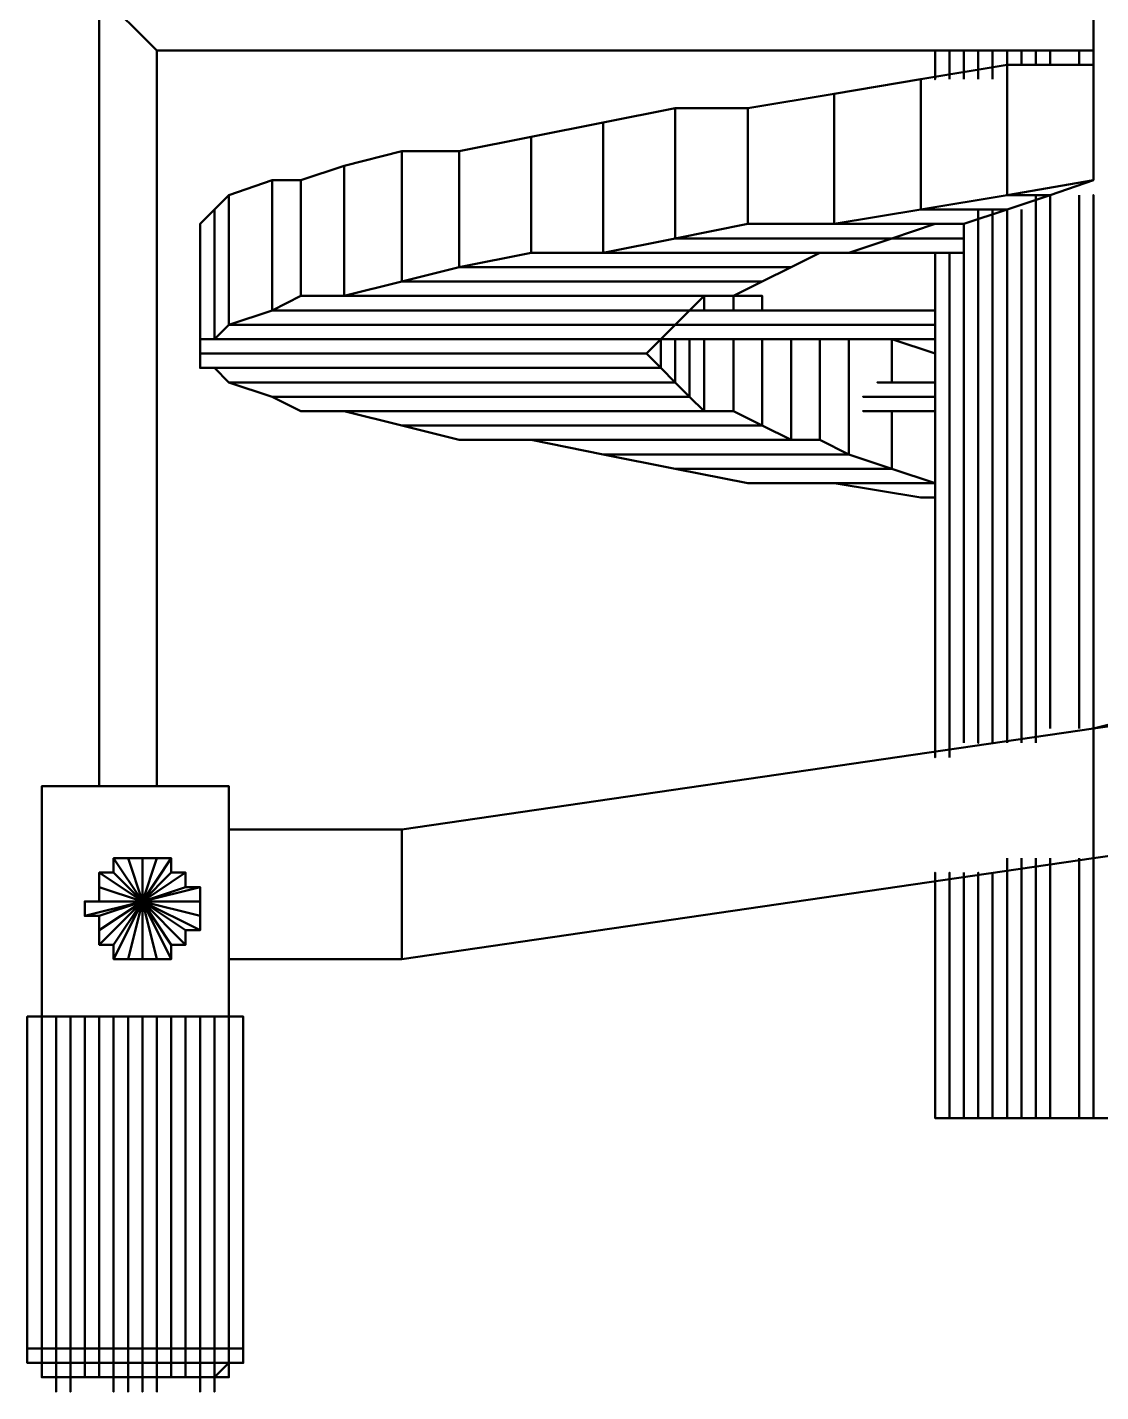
# Model space of a CAD drawing. Header units: millimetres. Extents: x 0 to 461941, y -159644 to 4828.
# Drawn here: x 234525 to 235558, y -150617 to -149305 of the extents above; entities that cross this region are included whole.
import ezdxf

# ---------------------------------------------------------------- set-up
doc = ezdxf.new("R2010")
doc.units = ezdxf.units.MM
doc.layers.add('AM_BOR', color=4, linetype='Continuous')
doc.layers.add('Xref Conv Decant Product Tote$0$Conv- Product decant', color=3, linetype='Continuous', lineweight=50)

# ---------------------------------------------------------------- blocks, each defined once
blk = doc.blocks.new('Xref Conv Decant Product Tote$0$spiralelevationmo')
at = {"flags": 128}
for points in [[(-998, 2205.5), (-998, 2219.4)], [(-984.1, 2205.5), (-984.1, 2219.4)], [(-942.6, 2205.5), (-942.6, 2219.4)], [(-928.7, 2205.5), (-928.7, 2219.4)], [(-914.9, 2205.5), (-914.9, 2219.4)], [(-914.9, 2219.4), (-914.9, 2205.5)], [(-914.9, 2205.5), (-914.9, 2219.4)], [(-914.9, 2205.5), (-914.9, 2219.4)], [(-914.9, 2205.5), (-914.9, 2219.4)], [(-914.9, 2205.5), (-914.9, 2219.4)], [(-914.9, 2205.5), (-914.9, 2219.4)], [(-914.9, 2205.5), (-914.9, 2219.4)], [(-914.9, 2205.5), (-914.9, 2219.4)], [(-914.9, 2205.5), (-914.9, 2219.4)], [(-914.9, 2205.5), (-914.9, 2219.4)], [(-914.9, 2205.5), (-914.9, 2219.4)], [(-914.9, 2205.5), (-914.9, 2219.4)], [(-914.9, 2205.5), (-914.9, 2219.4)], [(-914.9, 2205.5), (-914.9, 2219.4)], [(-914.9, 2205.5), (-914.9, 2219.4)], [(-914.9, 2205.5), (-914.9, 2219.4)], [(-914.9, 2205.5), (-914.9, 2219.4)], [(-914.9, 2205.5), (-914.9, 2219.4)], [(-914.9, 2205.5), (-914.9, 2219.4)], [(-914.9, 2205.5), (-914.9, 2219.4)], [(-914.9, 2205.5), (-914.9, 2219.4)], [(-914.9, 2205.5), (-914.9, 2219.4)], [(-914.9, 2205.5), (-914.9, 2219.4)], [(-914.9, 2205.5), (-914.9, 2219.4)], [(-914.9, 2205.5), (-914.9, 2219.4)], [(-914.9, 2205.5), (-914.9, 2219.4)], [(-914.9, 2205.5), (-914.9, 2219.4)], [(-914.9, 2205.5), (-914.9, 2219.4)], [(-914.9, 2205.5), (-914.9, 2219.4)], [(-914.9, 2205.5), (-914.9, 2219.4)], [(-914.9, 2205.5), (-914.9, 2219.4)], [(-914.9, 2205.5), (-914.9, 2219.4)], [(-901, 2205.5), (-901, 2219.4)], [(-901, 2205.5), (-901, 2219.4)], [(-859.5, 2205.5), (-859.5, 2219.4)], [(-845.6, 2205.5), (-845.6, 2219.4)], [(-1011.8, 2191.7), (-1011.8, 2205.5)], [(-1011.8, 2191.7), (-1011.8, 2205.5)], [(-1011.8, 2205.5), (-998, 2205.5)], [(-998, 2205.5), (-1011.8, 2205.5)], [(-998, 2205.5), (-1011.8, 2205.5)], [(-1011.8, 2205.5), (-998, 2205.5)], [(-1011.8, 2205.5), (-1011.8, 2191.7)], [(-998, 2191.7), (-998, 2205.5)], [(-998, 2205.5), (-984.1, 2205.5)], [(-984.1, 2205.5), (-998, 2205.5)], [(-984.1, 2205.5), (-970.3, 2205.5)], [(-984.1, 2205.5), (-970.3, 2205.5)], [(-970.3, 2205.5), (-984.1, 2205.5)], [(-970.3, 2205.5), (-956.4, 2205.5)], [(-970.3, 2205.5), (-956.4, 2205.5)], [(-956.4, 2205.5), (-942.6, 2205.5)], [(-956.4, 2205.5), (-942.6, 2205.5)], [(-956.4, 2205.5), (-942.6, 2205.5)], [(-956.4, 2205.5), (-942.6, 2205.5)], [(-942.6, 2205.5), (-928.7, 2205.5)], [(-942.6, 2205.5), (-928.7, 2205.5)], [(-942.6, 2205.5), (-928.7, 2205.5)], [(-928.7, 2205.5), (-942.6, 2205.5)], [(-928.7, 2205.5), (-914.9, 2205.5)], [(-928.7, 2205.5), (-914.9, 2205.5)], [(-928.7, 2205.5), (-914.9, 2205.5)], [(-928.7, 2205.5), (-914.9, 2205.5)], [(-914.9, 2205.5), (-901, 2205.5)], [(-914.9, 2205.5), (-901, 2205.5)], [(-887.2, 2205.5), (-901, 2205.5)], [(-901, 2205.5), (-887.2, 2205.5)], [(-901, 2205.5), (-887.2, 2205.5)], [(-901, 2205.5), (-887.2, 2205.5)], [(-873.3, 2205.5), (-887.2, 2205.5)], [(-887.2, 2205.5), (-873.3, 2205.5)], [(-887.2, 2205.5), (-873.3, 2205.5)], [(-845.6, 2205.5), (-859.5, 2205.5), (-873.3, 2205.5), (-859.5, 2205.5)], [(-873.3, 2205.5), (-859.5, 2205.5)], [(-873.3, 2205.5), (-859.5, 2205.5)], [(-873.3, 2205.5), (-859.5, 2205.5)], [(-845.6, 2205.5), (-859.5, 2205.5)], [(-859.5, 2205.5), (-845.6, 2205.5)], [(-859.5, 2205.5), (-845.6, 2205.5)], [(-845.6, 2205.5), (-859.5, 2205.5)], [(-845.6, 2205.5), (-831.7, 2205.5)], [(-831.7, 2205.5), (-845.6, 2205.5)], [(-831.7, 2205.5), (-845.6, 2205.5)], [(-831.7, 2205.5), (-845.6, 2205.5)], [(-845.6, 2205.5), (-831.7, 2205.5)], [(-831.7, 2205.5), (-845.6, 2205.5)], [(-831.7, 2191.7), (-831.7, 2205.5)], [(-831.7, 2191.7), (-831.7, 2205.5)], [(-831.7, 2205.5), (-831.7, 2191.7)], [(-1025.7, 2177.8), (-1025.7, 2191.7), (-1011.8, 2191.7), (-1011.8, 2177.8)], [(-1011.8, 2191.7), (-1025.7, 2191.7)], [(-1025.7, 2191.7), (-1011.8, 2191.7)], [(-1011.8, 2177.8), (-1011.8, 2191.7)], [(-1011.8, 2191.7), (-998, 2191.7)], [(-1011.8, 2191.7), (-998, 2191.7), (-998, 2177.8), (-998, 1858.6), (-998, 2177.8), (-1011.8, 2177.8)], [(-998, 2191.7), (-984.1, 2191.7)], [(-998, 2191.7), (-984.1, 2191.7)], [(-998, 2191.7), (-984.1, 2191.7), (-984.1, 2177.8), (-984.1, 1858.6), (-984.1, 2177.8), (-998, 2177.8)], [(-984.1, 2191.7), (-970.3, 2191.7)], [(-984.1, 2191.7), (-970.3, 2191.7)], [(-984.1, 2191.7), (-970.3, 2191.7), (-970.3, 2177.8), (-970.3, 1858.6), (-970.3, 2177.8), (-984.1, 2177.8)], [(-970.3, 2191.7), (-956.4, 2191.7)], [(-970.3, 2191.7), (-956.4, 2191.7)], [(-970.3, 2191.7), (-956.4, 2191.7), (-956.4, 2177.8), (-956.4, 1858.6), (-956.4, 2177.8), (-970.3, 2177.8)], [(-942.6, 2191.7), (-956.4, 2191.7), (-942.6, 2191.7), (-942.6, 2177.8), (-928.7, 2177.8), (-928.7, 1858.6), (-914.9, 1858.6), (-914.9, 2177.8), (-928.7, 2177.8), (-928.7, 2191.7)], [(-942.6, 2191.7), (-956.4, 2191.7)], [(-942.6, 2191.7), (-928.7, 2191.7)], [(-942.6, 2191.7), (-928.7, 2191.7)], [(-928.7, 2191.7), (-914.9, 2191.7)], [(-928.7, 2191.7), (-914.9, 2191.7)], [(-901, 2177.8), (-901, 1858.6), (-887.2, 1858.6), (-887.2, 2177.8), (-901, 2177.8), (-901, 2191.7), (-914.9, 2191.7), (-914.9, 2177.8)], [(-914.9, 2191.7), (-901, 2191.7)], [(-901, 2191.7), (-887.2, 2191.7)], [(-901, 2191.7), (-887.2, 2191.7)], [(-873.3, 2191.7), (-873.3, 2177.8), (-859.5, 2177.8), (-859.5, 1858.6), (-845.6, 1858.6), (-845.6, 2177.8), (-859.5, 2177.8), (-859.5, 2191.7), (-873.3, 2191.7), (-859.5, 2191.7)], [(-845.6, 2191.7), (-859.5, 2191.7)], [(-859.5, 2191.7), (-845.6, 2191.7)], [(-845.6, 2191.7), (-859.5, 2191.7)], [(-845.6, 2177.8), (-845.6, 2191.7)], [(-845.6, 2177.8), (-845.6, 1858.6), (-831.7, 1858.6), (-831.7, 2177.8), (-845.6, 2177.8), (-845.6, 2191.7)], [(-845.6, 2191.7), (-831.7, 2191.7)], [(-831.7, 2177.8), (-831.7, 2191.7)], [(-817.9, 2191.7), (-831.7, 2191.7)], [(-831.7, 2191.7), (-817.9, 2191.7)], [(-831.7, 2191.7), (-817.9, 2191.7)], [(-817.9, 1858.6), (-817.9, 2177.8), (-817.9, 2191.7), (-817.9, 2177.8)], [(-1011.8, 1858.6), (-1025.7, 1858.6), (-1025.7, 2177.8), (-1011.8, 2177.8)], [(-1011.8, 1858.6), (-1011.8, 2177.8)], [(-1011.8, 2177.8), (-1011.8, 1858.6)], [(-873.3, 2177.8), (-859.5, 2177.8), (-859.5, 1858.6), (-873.3, 1858.6)], [(-845.6, 1858.6), (-845.6, 2177.8)], [(-831.7, 1858.6), (-831.7, 2177.8)], [(-152.4, 1956.2), (-152.4, 1720.1)], [(-152.4, 1956.2), (-152.4, 1720.1)], [(-152.4, 1956.2), (-138.5, 1956.2)], [(-152.4, 1720.1), (-152.4, 1956.2)], [(-152.4, 1720.1), (-152.4, 1956.2)], [(-138.5, 1956.2), (-138.5, 1720.1)], [(-138.5, 1720.1), (-138.5, 1956.2)], [(-110.8, 1956.2), (-110.8, 1720.1)], [(-110.8, 1720.1), (-110.8, 1956.2)], [(0, 1956.2), (13.9, 1956.2)], [(-1011.8, 1637), (-831.7, 1637), (-831.7, 1858.6), (-831.7, 1637), (-1011.8, 1637), (-1011.8, 1858.6)], [(-998, 1858.6), (-1011.8, 1858.6)], [(-984.1, 1858.6), (-998, 1858.6)], [(-970.3, 1858.6), (-984.1, 1858.6)], [(-956.4, 1858.6), (-970.3, 1858.6)], [(-942.6, 1858.6), (-956.4, 1858.6)], [(-928.7, 1858.6), (-942.6, 1858.6)], [(-942.6, 1803.2), (-914.9, 1747.8), (-914.9, 1761.7), (-914.9, 1747.8), (-942.6, 1789.4)], [(-942.6, 1803.2), (-928.7, 1803.2), (-914.9, 1747.8), (-928.7, 1803.2)], [(-942.6, 1789.4), (-942.6, 1803.2), (-914.9, 1747.8), (-942.6, 1803.2)], [(-928.7, 1803.2), (-914.9, 1747.8), (-914.9, 1761.7), (-914.9, 1747.8)], [(-928.7, 1803.2), (-914.9, 1747.8), (-914.9, 1803.2)], [(-914.9, 1761.7), (-914.9, 1747.8), (-887.2, 1803.2), (-914.9, 1747.8)], [(-914.9, 1761.7), (-914.9, 1747.8), (-901, 1803.2), (-914.9, 1803.2), (-914.9, 1747.8)], [(-914.9, 1761.7), (-914.9, 1747.8), (-914.9, 1803.2), (-914.9, 1747.8)], [(-914.9, 1747.8), (-887.2, 1803.2)], [(-831.7, 1803.2), (-665.5, 1803.2)], [(-831.7, 1803.2), (-665.5, 1803.2)], [(0, 1706.3), (0, 1581.6), (-665.5, 1678.6), (-665.5, 1803.2)], [(-665.5, 1803.2), (0, 1706.3)], [(-942.6, 1789.4), (-914.9, 1747.8), (-914.9, 1761.7), (-914.9, 1747.8), (-956.4, 1789.4)], [(-956.4, 1775.5), (-956.4, 1789.4)], [(-956.4, 1789.4), (-942.6, 1789.4), (-914.9, 1747.8), (-942.6, 1789.4)], [(-956.4, 1775.5), (-914.9, 1747.8), (-956.4, 1789.4)], [(-914.9, 1761.7), (-914.9, 1747.8), (-873.3, 1789.4), (-914.9, 1747.8)], [(-914.9, 1747.8), (-873.3, 1789.4)], [(-956.4, 1775.5), (-914.9, 1747.8), (-914.9, 1761.7), (-914.9, 1747.8)], [(-956.4, 1775.5), (-914.9, 1747.8), (-914.9, 1761.7), (-914.9, 1747.8), (-956.4, 1761.7)], [(-914.9, 1761.7), (-914.9, 1747.8), (-859.5, 1775.5), (-873.3, 1775.5), (-914.9, 1747.8)], [(-914.9, 1747.8), (-859.5, 1775.5), (-873.3, 1775.5)], [(-914.9, 1747.8), (-859.5, 1761.7), (-859.5, 1775.5)], [(-970.3, 1747.8), (-914.9, 1747.8), (-914.9, 1761.7), (-914.9, 1747.8), (-956.4, 1747.8)], [(-970.3, 1761.7), (-914.9, 1747.8), (-956.4, 1761.7)], [(-956.4, 1734), (-914.9, 1747.8), (-914.9, 1761.7), (-914.9, 1747.8)], [(-956.4, 1720.1), (-914.9, 1747.8), (-914.9, 1761.7), (-914.9, 1747.8), (-942.6, 1720.1)], [(-942.6, 1720.1), (-914.9, 1747.8), (-914.9, 1761.7), (-914.9, 1747.8), (-942.6, 1706.3)], [(-942.6, 1706.3), (-914.9, 1747.8), (-914.9, 1761.7), (-914.9, 1747.8), (-928.7, 1706.3)], [(-928.7, 1706.3), (-914.9, 1747.8), (-914.9, 1761.7), (-914.9, 1747.8)], [(-914.9, 1706.3), (-901, 1706.3), (-914.9, 1747.8), (-914.9, 1761.7), (-914.9, 1747.8)], [(-914.9, 1761.7), (-914.9, 1747.8), (-901, 1706.3), (-887.2, 1706.3), (-914.9, 1747.8)], [(-914.9, 1761.7), (-914.9, 1747.8), (-887.2, 1706.3), (-914.9, 1747.8)], [(-914.9, 1761.7), (-914.9, 1747.8), (-873.3, 1720.1), (-914.9, 1747.8)], [(-914.9, 1761.7), (-914.9, 1747.8), (-859.5, 1734), (-859.5, 1747.8), (-914.9, 1747.8)], [(-914.9, 1761.7), (-914.9, 1747.8), (-859.5, 1761.7), (-914.9, 1747.8)], [(-914.9, 1761.7), (-914.9, 1747.8), (-914.9, 1706.3), (-914.9, 1747.8)], [(-859.5, 1747.8), (-859.5, 1761.7)], [(-914.9, 1747.8), (-956.4, 1720.1)], [(-914.9, 1747.8), (-956.4, 1734)], [(-956.4, 1747.8), (-956.4, 1734)], [(-914.9, 1747.8), (-942.6, 1706.3)], [(-914.9, 1747.8), (-942.6, 1720.1)], [(-914.9, 1747.8), (-928.7, 1706.3)], [(-914.9, 1747.8), (-859.5, 1747.8)], [(-914.9, 1747.8), (-859.5, 1734), (-859.5, 1747.8)], [(-914.9, 1747.8), (-873.3, 1720.1)], [(-914.9, 1747.8), (-887.2, 1706.3)], [(-914.9, 1747.8), (-901, 1706.3), (-887.2, 1706.3)], [(-914.9, 1747.8), (-914.9, 1706.3), (-901, 1706.3)], [(-914.9, 1747.8), (-914.9, 1706.3)], [(-956.4, 1734), (-956.4, 1720.1)], [(-956.4, 1720.1), (-942.6, 1720.1)], [(-942.6, 1720.1), (-942.6, 1706.3)], [(-942.6, 1706.3), (-928.7, 1706.3)], [(-928.7, 1706.3), (-914.9, 1706.3)], [(-831.7, 1678.6), (-665.5, 1678.6)], [(-956.4, 873.9), (-956.4, 1637)], [(-152.4, 1609.3), (-152.4, 1123.9)], [(-152.4, 1609.3), (-152.4, 1123.9)], [(-152.4, 1609.3), (-152.4, 1123.9)], [(-152.4, 1123.9), (-152.4, 1609.3)], [(0, 1581.6), (97, 1567.7), (55.4, 1567.7), (0, 1581.6)], [(0, 1581.6), (0, 1068.4)], [(-249.3, 1345.5), (-166.2, 1359.3)], [(-152.4, 1359.3), (-166.2, 1359.3)], [(-221.6, 1276.2), (-152.4, 1276.2)], [(-221.6, 1276.2), (-152.4, 1276.2)], [(-221.6, 1276.2), (-152.4, 1276.2)], [(-221.6, 1276.2), (-152.4, 1276.2)], [(-152.4, 1276.2), (-221.6, 1276.2)], [(-221.6, 1276.2), (-152.4, 1276.2)], [(-221.6, 1276.2), (-152.4, 1276.2)], [(-207.8, 1276.2), (-152.4, 1276.2)], [(-207.8, 1276.2), (-152.4, 1276.2)], [(-207.8, 1276.2), (-152.4, 1276.2)], [(-221.6, 1262.4), (-152.4, 1262.4)], [(-221.6, 1262.4), (-152.4, 1262.4)], [(-221.6, 1262.4), (-152.4, 1262.4)], [(-221.6, 1262.4), (-152.4, 1262.4)], [(-221.6, 1262.4), (-152.4, 1262.4)], [(-152.4, 1262.4), (-221.6, 1262.4)], [(-152.4, 1262.4), (-221.6, 1262.4)], [(-152.4, 1262.4), (-221.6, 1262.4)], [(-416.2, 1234.7), (-845.6, 1234.7), (-859.5, 1234.7), (-845.6, 1234.7), (-831.7, 1248.5), (-402.3, 1248.5)], [(-207.8, 1248.5), (-152.4, 1248.5)], [(-207.8, 1248.5), (-152.4, 1248.5)], [(-152.4, 1248.5), (-207.8, 1248.5)], [(-859.5, 1096.1), (-859.5, 1220.8), (-859.5, 1207), (-859.5, 1220.8), (-430, 1220.8), (-416.2, 1207), (-430, 1220.8), (-416.2, 1234.7), (-859.5, 1234.7), (-859.5, 1220.8)], [(-859.5, 1234.7), (-859.5, 1220.8)], [(-416.2, 1207), (-152.4, 1207)], [(-402.3, 1207), (-152.4, 1207)], [(-416.2, 1193.1), (-152.4, 1193.1)], [(-416.2, 1193.1), (-152.4, 1193.1)], [(-416.2, 1193.1), (-152.4, 1193.1)], [(-152.4, 1193.1), (-416.2, 1193.1)], [(-152.4, 1193.1), (-402.3, 1193.1), (-152.4, 1193.1), (-416.2, 1193.1)], [(-402.3, 1193.1), (-152.4, 1193.1)], [(-402.3, 1193.1), (-152.4, 1193.1)], [(-402.3, 1193.1), (-152.4, 1193.1)], [(-402.3, 1179.3), (-152.4, 1179.3)], [(-152.4, 1179.3), (-402.3, 1179.3)], [(-388.5, 1179.3), (-152.4, 1179.3)], [(-388.5, 1179.3), (-152.4, 1179.3)], [(-388.5, 1179.3), (-152.4, 1179.3)], [(-388.5, 1179.3), (-152.4, 1179.3)], [(-152.4, 1179.3), (-388.5, 1179.3)], [(-374.6, 1179.3), (-152.4, 1179.3)], [(-374.6, 1179.3), (-152.4, 1179.3)], [(-374.6, 1179.3), (-152.4, 1179.3)], [(-318.6, 1165.4), (-318.6, 1179.3)], [(-318.6, 1179.3), (-318.6, 1165.4)], [(-318.6, 1165.4), (-346.3, 1165.4)], [(-193.9, 1110), (-402.3, 1110), (-332.5, 1096.1), (-332.5, 984.7), (-402.3, 984.7), (-471.6, 998.6), (-471.6, 1123.9), (-402.3, 1110), (-471.6, 1123.9), (-235.5, 1123.9)], [(-235.5, 1123.9), (-138.5, 1123.9)], [(-138.5, 1123.9), (-235.5, 1123.9)], [(-221.6, 1123.9), (-124.7, 1123.9)], [(-221.6, 1123.9), (-124.7, 1123.9)], [(-124.7, 1123.9), (-221.6, 1123.9)], [(-152.4, 1096.1), (-332.5, 1096.1), (-249.3, 1096.1), (-249.3, 970.9), (-332.5, 984.7), (-402.3, 984.7), (-402.3, 1110), (-332.5, 1096.1), (-402.3, 1110), (-193.9, 1110)], [(-124.7, 1110), (-221.6, 1110), (-124.7, 1110), (-207.8, 1110)], [(-207.8, 1110), (-124.7, 1110)], [(-207.8, 1110), (-124.7, 1110)], [(-193.9, 1110), (-124.7, 1110)], [(-124.7, 1110), (-193.9, 1110)], [(-180.1, 1110), (-124.7, 1110)], [(-180.1, 1110), (-124.7, 1110), (-166.2, 1110), (-124.7, 1110)], [(-124.7, 1096.1), (-249.3, 1096.1), (-166.2, 1082.3), (-166.2, 957), (-249.3, 970.9), (-332.5, 984.7), (-332.5, 1096.1), (-249.3, 1096.1), (-332.5, 1096.1), (-152.4, 1096.1)], [(-152.4, 1096.1), (-124.7, 1096.1)], [(-124.7, 1096.1), (-138.5, 1096.1), (-124.7, 1096.1), (-152.4, 1096.1)], [(-138.5, 1096.1), (-124.7, 1096.1)], [(-138.5, 1096.1), (-124.7, 1096.1)], [(-138.5, 1096.1), (-124.7, 1096.1)], [(-41.6, 1068.4), (-83.1, 1068.4), (0, 1054)], [(0, 1054), (0, 943.2), (-83.1, 943.2), (-83.1, 1068.4)], [(-41.6, 1068.4), (0, 1054), (-83.1, 1068.4)], [(-152.4, 957), (-152.4, 929.3)], [(-152.4, 957), (-152.4, 929.3)], [(-152.4, 957), (-152.4, 929.3)], [(-152.4, 929.3), (-152.4, 957)], [(-138.5, 957), (-138.5, 929.3)], [(-138.5, 957), (-138.5, 929.3)], [(-110.8, 957), (-110.8, 929.3)], [(-110.8, 957), (-110.8, 929.3)], [(0, 943.2), (0, 929.3)], [(-956.4, 873.9), (0, 873.9), (0, 929.3), (-901, 929.3), (0, 929.3), (0, 873.9)]]:
    blk.add_lwpolyline(points, close=True, dxfattribs=at)
for points in [[(-984.1, 2205.5), (-984.1, 2219.4)], [(-914.9, 2219.4), (-914.9, 2205.5)], [(-859.5, 2219.4), (-859.5, 2205.5), (-845.6, 2205.5)], [(-998, 2205.5), (-1011.8, 2205.5)], [(-998, 2191.7), (-998, 2205.5), (-1011.8, 2205.5), (-998, 2205.5), (-984.1, 2205.5), (-984.1, 2191.7), (-984.1, 2205.5), (-970.3, 2205.5), (-970.3, 2191.7), (-970.3, 2205.5), (-956.4, 2205.5), (-956.4, 2191.7), (-942.6, 2191.7), (-942.6, 2205.5), (-956.4, 2205.5)], [(-1011.8, 2205.5), (-998, 2205.5), (-998, 2191.7), (-1011.8, 2191.7)], [(-1011.8, 2205.5), (-1011.8, 2191.7)], [(-998, 2205.5), (-984.1, 2205.5), (-970.3, 2205.5), (-956.4, 2205.5), (-942.6, 2205.5), (-928.7, 2205.5), (-914.9, 2205.5), (-901, 2205.5), (-887.2, 2205.5), (-887.2, 2191.7), (-887.2, 2205.5), (-873.3, 2205.5), (-873.3, 2191.7), (-873.3, 2205.5), (-859.5, 2205.5), (-859.5, 2191.7), (-859.5, 2205.5), (-845.6, 2205.5), (-845.6, 2191.7)], [(-914.9, 1858.6), (-901, 1858.6), (-887.2, 1858.6), (-873.3, 1858.6), (-859.5, 1858.6), (-845.6, 1858.6), (-831.7, 1858.6), (-817.9, 1858.6), (-817.9, 2177.8), (-831.7, 2177.8), (-831.7, 2191.7), (-845.6, 2191.7), (-859.5, 2191.7), (-873.3, 2191.7), (-887.2, 2191.7), (-901, 2191.7), (-914.9, 2191.7), (-928.7, 2191.7), (-942.6, 2191.7), (-942.6, 2205.5), (-956.4, 2205.5), (-970.3, 2205.5), (-984.1, 2205.5), (-998, 2205.5)], [(-845.6, 2191.7), (-859.5, 2191.7), (-873.3, 2191.7), (-887.2, 2191.7), (-901, 2191.7), (-901, 2205.5), (-914.9, 2205.5), (-914.9, 2191.7), (-914.9, 2205.5), (-928.7, 2205.5), (-942.6, 2205.5), (-956.4, 2205.5), (-970.3, 2205.5), (-984.1, 2205.5), (-998, 2205.5)], [(-887.2, 2205.5), (-901, 2205.5), (-914.9, 2205.5), (-928.7, 2205.5), (-942.6, 2205.5), (-956.4, 2205.5), (-970.3, 2205.5), (-984.1, 2205.5), (-998, 2205.5)], [(-887.2, 2205.5), (-901, 2205.5), (-914.9, 2205.5), (-928.7, 2205.5), (-942.6, 2205.5), (-956.4, 2205.5), (-970.3, 2205.5), (-984.1, 2205.5), (-998, 2205.5)], [(-887.2, 2205.5), (-901, 2205.5), (-914.9, 2205.5), (-928.7, 2205.5), (-942.6, 2205.5), (-956.4, 2205.5), (-970.3, 2205.5), (-984.1, 2205.5), (-998, 2205.5)], [(-887.2, 2205.5), (-901, 2205.5), (-914.9, 2205.5), (-928.7, 2205.5), (-942.6, 2205.5), (-956.4, 2205.5), (-970.3, 2205.5), (-984.1, 2205.5), (-998, 2205.5)], [(-887.2, 2205.5), (-901, 2205.5), (-914.9, 2205.5), (-928.7, 2205.5), (-942.6, 2205.5), (-956.4, 2205.5), (-970.3, 2205.5), (-984.1, 2205.5), (-998, 2205.5)], [(-887.2, 2205.5), (-901, 2205.5), (-914.9, 2205.5), (-928.7, 2205.5), (-942.6, 2205.5), (-956.4, 2205.5), (-970.3, 2205.5), (-984.1, 2205.5), (-998, 2205.5)], [(-984.1, 2205.5), (-998, 2205.5)], [(-984.1, 2191.7), (-984.1, 2205.5), (-998, 2205.5)], [(-998, 2205.5), (-998, 2191.7)], [(-998, 2205.5), (-998, 2191.7)], [(-970.3, 2191.7), (-970.3, 2205.5), (-956.4, 2205.5), (-970.3, 2205.5), (-984.1, 2205.5)], [(-970.3, 2191.7), (-970.3, 2205.5), (-984.1, 2205.5)], [(-984.1, 2205.5), (-984.1, 2191.7)], [(-956.4, 2191.7), (-956.4, 2205.5), (-970.3, 2205.5), (-956.4, 2205.5)], [(-887.2, 2205.5), (-901, 2205.5), (-914.9, 2205.5), (-928.7, 2205.5), (-942.6, 2205.5), (-956.4, 2205.5)], [(-942.6, 2191.7), (-942.6, 2205.5), (-928.7, 2205.5), (-928.7, 2191.7), (-914.9, 2191.7), (-901, 2191.7), (-887.2, 2191.7), (-873.3, 2191.7), (-859.5, 2191.7), (-845.6, 2191.7), (-831.7, 2191.7), (-817.9, 2191.7), (-817.9, 2177.8), (-817.9, 1858.6)], [(-928.7, 2191.7), (-928.7, 2205.5), (-942.6, 2205.5)], [(-942.6, 2205.5), (-942.6, 2191.7)], [(-887.2, 2205.5), (-901, 2205.5), (-914.9, 2205.5), (-928.7, 2205.5), (-914.9, 2205.5), (-901, 2205.5), (-914.9, 2205.5), (-914.9, 2191.7)], [(-914.9, 2191.7), (-914.9, 2205.5), (-928.7, 2205.5)], [(-887.2, 2191.7), (-887.2, 2205.5), (-901, 2205.5), (-914.9, 2205.5)], [(-914.9, 2191.7), (-901, 2191.7), (-901, 2205.5), (-914.9, 2205.5)], [(-901, 2205.5), (-887.2, 2205.5)], [(-887.2, 2205.5), (-873.3, 2205.5), (-887.2, 2205.5), (-901, 2205.5)], [(-887.2, 2205.5), (-887.2, 2191.7), (-887.2, 2177.8), (-873.3, 2177.8), (-873.3, 1858.6), (-887.2, 1858.6), (-887.2, 2177.8), (-887.2, 2191.7), (-901, 2191.7)], [(-831.7, 2191.7), (-831.7, 2205.5), (-845.6, 2205.5), (-859.5, 2205.5), (-873.3, 2205.5), (-887.2, 2205.5)], [(-845.6, 2205.5), (-859.5, 2205.5), (-873.3, 2205.5), (-887.2, 2205.5)], [(-887.2, 2205.5), (-873.3, 2205.5), (-859.5, 2205.5), (-845.6, 2205.5)], [(-845.6, 2205.5), (-859.5, 2205.5), (-873.3, 2205.5), (-887.2, 2205.5)], [(-887.2, 2205.5), (-873.3, 2205.5), (-859.5, 2205.5), (-845.6, 2205.5)], [(-887.2, 2205.5), (-873.3, 2205.5), (-859.5, 2205.5), (-845.6, 2205.5)], [(-887.2, 2205.5), (-873.3, 2205.5), (-859.5, 2205.5), (-845.6, 2205.5)], [(-887.2, 2205.5), (-873.3, 2205.5), (-859.5, 2205.5), (-845.6, 2205.5)], [(-845.6, 2205.5), (-859.5, 2205.5), (-873.3, 2205.5), (-887.2, 2205.5)], [(-873.3, 2177.8), (-873.3, 2191.7), (-887.2, 2191.7), (-873.3, 2191.7), (-887.2, 2191.7), (-873.3, 2191.7), (-873.3, 2205.5), (-887.2, 2205.5)], [(-873.3, 2191.7), (-859.5, 2191.7), (-859.5, 2205.5)], [(-873.3, 2205.5), (-873.3, 2191.7)], [(-845.6, 2191.7), (-845.6, 2205.5), (-859.5, 2205.5)], [(-859.5, 2205.5), (-859.5, 2191.7)], [(-845.6, 2191.7), (-845.6, 2205.5), (-831.7, 2191.7)], [(-831.7, 2191.7), (-831.7, 2205.5), (-845.6, 2205.5)], [(-845.6, 2205.5), (-831.7, 2205.5)], [(-845.6, 2191.7), (-831.7, 2191.7), (-845.6, 2205.5)], [(-845.6, 2205.5), (-845.6, 2191.7)], [(-831.7, 1858.6), (-831.7, 2177.8), (-831.7, 2191.7), (-831.7, 2205.5)], [(-1025.7, 2191.7), (-1011.8, 2191.7), (-1011.8, 2177.8)], [(-1011.8, 2191.7), (-1025.7, 2191.7), (-1025.7, 2177.8), (-1025.7, 1858.6), (-1011.8, 1858.6), (-1011.8, 2177.8)], [(-1011.8, 2177.8), (-1011.8, 2191.7), (-998, 2191.7), (-998, 2177.8), (-998, 2191.7), (-984.1, 2191.7), (-984.1, 2177.8), (-984.1, 2191.7), (-970.3, 2191.7), (-970.3, 2177.8), (-970.3, 2191.7), (-956.4, 2191.7), (-956.4, 2177.8), (-956.4, 2191.7), (-942.6, 2191.7), (-942.6, 2177.8), (-928.7, 2177.8), (-928.7, 1858.6)], [(-914.9, 1858.6), (-914.9, 2177.8), (-928.7, 2177.8), (-928.7, 2191.7), (-942.6, 2191.7), (-956.4, 2191.7), (-970.3, 2191.7), (-984.1, 2191.7), (-998, 2191.7), (-1011.8, 2191.7)], [(-873.3, 2177.8), (-873.3, 1858.6), (-873.3, 2177.8), (-887.2, 2177.8), (-887.2, 1858.6), (-887.2, 2177.8), (-901, 2177.8), (-901, 2191.7), (-914.9, 2191.7), (-914.9, 2177.8), (-914.9, 2191.7), (-928.7, 2191.7), (-942.6, 2191.7), (-956.4, 2191.7), (-970.3, 2191.7), (-984.1, 2191.7), (-998, 2191.7), (-1011.8, 2191.7)], [(-873.3, 2177.8), (-873.3, 2191.7), (-887.2, 2191.7), (-887.2, 2177.8), (-887.2, 2191.7), (-901, 2191.7), (-914.9, 2191.7), (-928.7, 2191.7), (-942.6, 2191.7), (-956.4, 2191.7), (-970.3, 2191.7), (-984.1, 2191.7), (-998, 2191.7), (-1011.8, 2191.7)], [(-831.7, 1858.6), (-831.7, 2177.8), (-845.6, 2177.8), (-845.6, 2191.7), (-859.5, 2191.7), (-873.3, 2191.7), (-887.2, 2191.7), (-901, 2191.7), (-914.9, 2191.7), (-928.7, 2191.7), (-942.6, 2191.7), (-956.4, 2191.7), (-970.3, 2191.7), (-984.1, 2191.7), (-998, 2191.7), (-1011.8, 2191.7)], [(-1011.8, 2177.8), (-1011.8, 1858.6), (-1011.8, 2177.8), (-998, 2177.8), (-998, 1858.6), (-998, 2177.8), (-984.1, 2177.8), (-984.1, 1858.6), (-984.1, 2177.8), (-970.3, 2177.8), (-970.3, 1858.6), (-970.3, 2177.8), (-956.4, 2177.8), (-956.4, 1858.6), (-956.4, 2177.8), (-942.6, 2177.8), (-942.6, 1858.6), (-942.6, 2177.8), (-956.4, 2177.8), (-956.4, 2191.7)], [(-998, 2191.7), (-1011.8, 2191.7)], [(-1011.8, 2191.7), (-1011.8, 2177.8)], [(-1011.8, 2191.7), (-1011.8, 2177.8)], [(-901, 1858.6), (-914.9, 1858.6), (-914.9, 2177.8), (-914.9, 2191.7), (-928.7, 2191.7)], [(-873.3, 2177.8), (-873.3, 2191.7), (-859.5, 2191.7), (-859.5, 2177.8), (-845.6, 2177.8), (-845.6, 1858.6)], [(-831.7, 2191.7), (-845.6, 2191.7)], [(-831.7, 2191.7), (-845.6, 2191.7)], [(-831.7, 2191.7), (-845.6, 2191.7)], [(-831.7, 2191.7), (-845.6, 2191.7)], [(-845.6, 1858.6), (-845.6, 2177.8), (-845.6, 2191.7)], [(-817.9, 2177.8), (-817.9, 2191.7), (-817.9, 2177.8), (-831.7, 2177.8), (-831.7, 2191.7)], [(-831.7, 2191.7), (-831.7, 2177.8), (-831.7, 1858.6), (-817.9, 1858.6), (-817.9, 2177.8), (-817.9, 2191.7)], [(-1011.8, 1858.6), (-998, 1858.6), (-984.1, 1858.6), (-970.3, 1858.6), (-956.4, 1858.6), (-942.6, 1858.6), (-928.7, 1858.6), (-914.9, 1858.6), (-914.9, 2177.8), (-901, 2177.8), (-901, 1858.6)], [(-124.7, 1720.1), (-124.7, 1956.2), (-138.5, 1956.2)], [(-110.8, 1956.2), (-124.7, 1956.2), (-138.5, 1956.2)], [(-110.8, 1956.2), (-124.7, 1956.2), (-124.7, 1720.1)], [(-97, 1720.1), (-97, 1956.2), (-110.8, 1956.2)], [(-13.9, 1706.3), (-13.9, 1956.2), (-41.6, 1956.2), (-55.4, 1956.2), (-69.3, 1956.2), (-83.1, 1956.2), (-97, 1956.2), (-110.8, 1956.2)], [(-83.1, 1706.3), (-83.1, 1956.2), (-97, 1956.2), (-97, 1720.1)], [(-69.3, 1706.3), (-69.3, 1956.2), (-83.1, 1956.2), (-83.1, 1706.3)], [(-55.4, 1706.3), (-55.4, 1956.2), (-69.3, 1956.2), (-69.3, 1706.3)], [(-41.6, 1706.3), (-41.6, 1956.2), (-55.4, 1956.2), (-55.4, 1706.3)], [(-13.9, 1706.3), (-13.9, 1956.2), (-41.6, 1956.2), (-41.6, 1706.3)], [(97, 1692.4), (0, 1706.3), (0, 1956.2), (-13.9, 1956.2), (0, 1956.2), (0, 1706.3), (0, 1692.4)], [(-1025.7, 1858.6), (-1011.8, 1858.6)], [(-1011.8, 1637), (-831.7, 1637), (-1011.8, 1637), (-1011.8, 1858.6)], [(-914.9, 1747.8), (-914.9, 1803.2), (-928.7, 1803.2), (-942.6, 1803.2), (-914.9, 1747.8), (-914.9, 1761.7)], [(-914.9, 1761.7), (-914.9, 1747.8), (-928.7, 1803.2), (-914.9, 1803.2), (-901, 1803.2), (-887.2, 1803.2), (-901, 1803.2), (-914.9, 1747.8), (-901, 1803.2), (-914.9, 1803.2), (-914.9, 1747.8), (-914.9, 1706.3)], [(-914.9, 1761.7), (-914.9, 1747.8), (-887.2, 1803.2), (-887.2, 1789.4), (-873.3, 1789.4), (-887.2, 1789.4), (-914.9, 1747.8)], [(-914.9, 1761.7), (-914.9, 1747.8), (-901, 1803.2), (-887.2, 1803.2), (-887.2, 1789.4), (-887.2, 1803.2), (-914.9, 1747.8)], [(-665.5, 1678.6), (0, 1581.6), (0, 1706.3), (-665.5, 1803.2)], [(-665.5, 1803.2), (-665.5, 1678.6)], [(-665.5, 1678.6), (-665.5, 1803.2)], [(-914.9, 1761.7), (-914.9, 1747.8), (-956.4, 1789.4)], [(-914.9, 1747.8), (-956.4, 1789.4), (-956.4, 1775.5)], [(-914.9, 1761.7), (-914.9, 1747.8), (-873.3, 1789.4), (-873.3, 1775.5), (-859.5, 1775.5), (-859.5, 1761.7)], [(-914.9, 1761.7), (-914.9, 1747.8), (-887.2, 1789.4), (-873.3, 1789.4), (-873.3, 1775.5), (-873.3, 1789.4), (-914.9, 1747.8)], [(-956.4, 1747.8), (-914.9, 1747.8), (-956.4, 1775.5), (-956.4, 1761.7), (-970.3, 1761.7), (-914.9, 1747.8), (-914.9, 1761.7)], [(-914.9, 1747.8), (-956.4, 1775.5), (-956.4, 1761.7)], [(-914.9, 1761.7), (-914.9, 1747.8), (-859.5, 1775.5), (-859.5, 1761.7), (-859.5, 1747.8)], [(-914.9, 1761.7), (-914.9, 1747.8), (-970.3, 1747.8), (-970.3, 1761.7), (-970.3, 1747.8), (-914.9, 1747.8), (-970.3, 1747.8), (-956.4, 1747.8), (-970.3, 1747.8), (-970.3, 1761.7), (-956.4, 1761.7)], [(-914.9, 1761.7), (-914.9, 1747.8), (-956.4, 1734), (-956.4, 1747.8)], [(-914.9, 1761.7), (-914.9, 1747.8), (-956.4, 1720.1), (-956.4, 1734)], [(-859.5, 1747.8), (-914.9, 1747.8), (-914.9, 1761.7)], [(-859.5, 1747.8), (-914.9, 1747.8), (-914.9, 1761.7)], [(-914.9, 1747.8), (-859.5, 1761.7), (-859.5, 1747.8), (-859.5, 1734), (-873.3, 1734), (-859.5, 1734), (-914.9, 1747.8), (-914.9, 1761.7)], [(-914.9, 1747.8), (-859.5, 1734), (-873.3, 1734), (-873.3, 1720.1), (-873.3, 1734), (-914.9, 1747.8), (-914.9, 1761.7)], [(-914.9, 1747.8), (-873.3, 1734), (-873.3, 1720.1), (-887.2, 1720.1), (-873.3, 1720.1), (-914.9, 1747.8), (-914.9, 1761.7)], [(-914.9, 1747.8), (-873.3, 1720.1), (-887.2, 1720.1), (-887.2, 1706.3), (-887.2, 1720.1), (-914.9, 1747.8), (-914.9, 1761.7)], [(-956.4, 1734), (-914.9, 1747.8)], [(-928.7, 1706.3), (-914.9, 1747.8)], [(-914.9, 1747.8), (-887.2, 1720.1), (-887.2, 1706.3), (-901, 1706.3), (-914.9, 1706.3)], [(-914.9, 1706.3), (-928.7, 1706.3)], [(873.3, 1414.8), (873.3, 1540), (873.3, 1553.9), (859.5, 1553.9), (845.6, 1567.7), (804, 1581.6), (776.3, 1595.4), (734.8, 1595.4), (679.4, 1609.3), (624, 1623.1), (554.7, 1623.1), (484.8, 1637), (415.6, 1650.8), (332.5, 1664.7), (263.2, 1664.7), (180.1, 1678.6), (97, 1692.4), (0, 1706.3), (0, 1692.4)], [(332.5, 1540), (332.5, 1664.7), (263.2, 1664.7), (263.2, 1553.9), (180.1, 1553.9), (97, 1553.9), (124.7, 1553.9), (97, 1553.9), (180.1, 1553.9), (97, 1567.7), (97, 1692.4), (0, 1706.3), (0, 1581.6)], [(180.1, 1678.6), (97, 1692.4), (97, 1567.7), (0, 1581.6), (55.4, 1567.7), (97, 1553.9), (55.4, 1567.7), (97, 1567.7), (180.1, 1553.9), (180.1, 1678.6), (263.2, 1664.7)], [(0, 929.3), (-901, 929.3), (-901, 1637), (-901, 929.3), (-956.4, 873.9), (-956.4, 1637), (-956.4, 873.9)], [(-956.4, 873.9), (-901, 929.3), (-901, 1637)], [(-138.5, 1609.3), (-138.5, 1123.9), (-138.5, 1595.4)], [(-138.5, 1595.4), (-138.5, 1123.9), (-138.5, 1609.3)], [(-83.1, 1595.4), (-83.1, 1082.3), (-166.2, 1082.3), (-83.1, 1068.4), (-83.1, 943.2), (-166.2, 957)], [(-124.7, 1096.1), (-152.4, 1096.1), (-124.7, 1096.1), (-166.2, 1096.1), (-124.7, 1096.1), (-124.7, 1595.4)], [(-124.7, 1096.1), (-124.7, 1595.4)], [(-110.8, 1082.3), (-110.8, 1595.4), (-110.8, 1096.1)], [(-110.8, 1096.1), (-110.8, 1595.4), (-110.8, 1082.3)], [(-97, 1082.3), (-97, 1595.4)], [(-97, 1082.3), (-97, 1595.4)], [(-83.1, 1082.3), (-83.1, 1595.4)], [(-69.3, 1082.3), (-69.3, 1595.4)], [(-69.3, 1082.3), (-69.3, 1595.4)], [(-55.4, 1068.4), (-55.4, 1595.4)], [(-55.4, 1068.4), (-55.4, 1595.4)], [(-41.6, 1068.4), (-41.6, 1581.6)], [(-41.6, 1068.4), (-41.6, 1581.6)], [(-13.9, 1068.4), (-13.9, 1581.6)], [(-13.9, 1068.4), (-13.9, 1581.6)], [(-166.2, 1359.3), (-152.4, 1359.3), (-166.2, 1359.3), (-249.3, 1345.5)], [(-152.4, 1359.3), (-166.2, 1359.3)], [(-332.5, 1345.5), (-402.3, 1331.6), (-332.5, 1345.5), (-152.4, 1345.5), (-193.9, 1331.6), (-193.9, 1276.2)], [(-193.9, 1276.2), (-193.9, 1331.6), (-152.4, 1345.5), (-332.5, 1345.5), (-402.3, 1331.6)], [(-249.3, 1345.5), (-332.5, 1345.5), (-249.3, 1345.5), (-152.4, 1345.5), (-152.4, 1276.2)], [(-152.4, 1276.2), (-152.4, 1345.5), (-249.3, 1345.5), (-332.5, 1345.5)], [(-193.9, 1248.5), (-193.9, 1207), (-235.5, 1207), (-235.5, 1317.8), (-193.9, 1331.6), (-402.3, 1331.6), (-471.6, 1317.8), (-402.3, 1331.6)], [(-152.4, 1248.5), (-152.4, 1220.8), (-193.9, 1207), (-235.5, 1207), (-235.5, 1317.8), (-193.9, 1331.6), (-402.3, 1331.6), (-471.6, 1317.8)], [(-471.6, 1317.8), (-540.8, 1303.9), (-471.6, 1317.8), (-235.5, 1317.8), (-263.2, 1303.9), (-263.2, 1207)], [(-263.2, 1207), (-263.2, 1303.9), (-235.5, 1317.8), (-471.6, 1317.8), (-540.8, 1303.9)], [(-610.1, 1303.9), (-665.5, 1290.1), (-610.1, 1303.9), (-290.9, 1303.9), (-318.6, 1290.1), (-318.6, 1207)], [(-318.6, 1207), (-318.6, 1290.1), (-290.9, 1303.9), (-610.1, 1303.9), (-665.5, 1290.1)], [(-540.8, 1303.9), (-610.1, 1303.9), (-540.8, 1303.9), (-263.2, 1303.9), (-290.9, 1303.9), (-290.9, 1207)], [(-290.9, 1207), (-290.9, 1303.9), (-263.2, 1303.9), (-540.8, 1303.9), (-610.1, 1303.9)], [(-665.5, 1290.1), (-720.9, 1276.2), (-665.5, 1290.1), (-318.6, 1290.1), (-346.3, 1276.2), (-346.3, 1207)], [(-346.3, 1207), (-346.3, 1276.2), (-318.6, 1290.1), (-665.5, 1290.1), (-720.9, 1276.2)], [(-762.5, 1276.2), (-790.2, 1262.4), (-762.5, 1276.2), (-374.6, 1276.2), (-388.5, 1262.4), (-388.5, 1207)], [(-388.5, 1207), (-388.5, 1262.4), (-374.6, 1276.2), (-762.5, 1276.2), (-790.2, 1262.4)], [(-720.9, 1276.2), (-762.5, 1276.2), (-720.9, 1276.2), (-346.3, 1276.2), (-374.6, 1276.2), (-374.6, 1207)], [(-374.6, 1207), (-374.6, 1276.2), (-346.3, 1276.2), (-720.9, 1276.2), (-762.5, 1276.2)], [(-152.4, 1276.2), (-207.8, 1276.2)], [(-790.2, 1262.4), (-831.7, 1248.5), (-790.2, 1262.4), (-388.5, 1262.4), (-402.3, 1248.5), (-402.3, 1207)], [(-402.3, 1207), (-402.3, 1248.5), (-388.5, 1262.4), (-790.2, 1262.4), (-831.7, 1248.5)], [(-152.4, 1262.4), (-221.6, 1262.4)], [(-831.7, 1248.5), (-845.6, 1234.7)], [(-374.6, 1179.3), (-374.6, 1165.4), (-346.3, 1165.4), (-720.9, 1165.4), (-665.5, 1151.6), (-665.5, 1026.3), (-610.1, 1026.3), (-665.5, 1026.3), (-665.5, 1151.6), (-610.1, 1137.7), (-665.5, 1151.6), (-318.6, 1151.6), (-290.9, 1137.7), (-610.1, 1137.7), (-540.8, 1123.9), (-540.8, 1012.4), (-471.6, 998.6), (-540.8, 1012.4), (-540.8, 1123.9), (-471.6, 1123.9), (-540.8, 1123.9), (-263.2, 1123.9), (-235.5, 1123.9), (-471.6, 1123.9), (-402.3, 1110), (-402.3, 984.7), (-471.6, 998.6), (-471.6, 1123.9), (-540.8, 1123.9), (-263.2, 1123.9), (-290.9, 1137.7), (-610.1, 1137.7), (-540.8, 1123.9), (-610.1, 1137.7), (-610.1, 1026.3), (-540.8, 1012.4), (-610.1, 1026.3), (-610.1, 1137.7), (-665.5, 1151.6), (-318.6, 1151.6), (-346.3, 1165.4), (-720.9, 1165.4), (-665.5, 1151.6), (-720.9, 1165.4), (-720.9, 1040.1), (-665.5, 1026.3), (-720.9, 1040.1), (-720.9, 1165.4), (-762.5, 1165.4), (-374.6, 1165.4), (-388.5, 1179.3), (-402.3, 1193.1), (-416.2, 1207), (-416.2, 1234.7), (-402.3, 1248.5), (-831.7, 1248.5), (-845.6, 1234.7)], [(-207.8, 1248.5), (-152.4, 1248.5)], [(-193.9, 1248.5), (-193.9, 1207), (-152.4, 1220.8), (-152.4, 1248.5)], [(-859.5, 1234.7), (-416.2, 1234.7), (-430, 1220.8), (-859.5, 1220.8), (-859.5, 1207), (-859.5, 1096.1), (-845.6, 1082.3), (-859.5, 1096.1), (-859.5, 1207), (-845.6, 1207), (-859.5, 1207), (-416.2, 1207)], [(-416.2, 1234.7), (-845.6, 1234.7), (-859.5, 1234.7)], [(-416.2, 1234.7), (-416.2, 1207)], [(-416.2, 1234.7), (-416.2, 1207)], [(-416.2, 1207), (-859.5, 1207), (-845.6, 1207), (-845.6, 1082.3), (-831.7, 1068.4), (-845.6, 1082.3), (-845.6, 1207), (-831.7, 1193.1), (-845.6, 1207), (-416.2, 1207), (-402.3, 1193.1), (-831.7, 1193.1), (-790.2, 1179.3), (-790.2, 1054), (-762.5, 1054), (-790.2, 1054), (-790.2, 1179.3), (-762.5, 1165.4), (-790.2, 1179.3), (-388.5, 1179.3), (-374.6, 1165.4)], [(-346.3, 1179.3), (-346.3, 1165.4), (-374.6, 1165.4), (-762.5, 1165.4), (-720.9, 1165.4), (-762.5, 1165.4), (-762.5, 1054), (-720.9, 1040.1), (-762.5, 1054), (-762.5, 1165.4), (-790.2, 1179.3), (-388.5, 1179.3), (-402.3, 1193.1), (-831.7, 1193.1), (-790.2, 1179.3), (-831.7, 1193.1), (-831.7, 1068.4), (-790.2, 1054), (-831.7, 1068.4), (-831.7, 1193.1), (-845.6, 1207), (-416.2, 1207)], [(-152.4, 1193.1), (-416.2, 1193.1)], [(-41.6, 1068.4), (-83.1, 1082.3), (-124.7, 1096.1), (-152.4, 1096.1), (-193.9, 1110), (-235.5, 1123.9), (-263.2, 1123.9), (-290.9, 1137.7), (-318.6, 1151.6), (-346.3, 1165.4), (-346.3, 1179.3)], [(-138.5, 1123.9), (-235.5, 1123.9)], [(-221.6, 1123.9), (-124.7, 1123.9)], [(-166.2, 957), (-249.3, 970.9), (-249.3, 1096.1), (-166.2, 1082.3), (-249.3, 1096.1), (-124.7, 1096.1), (-83.1, 1082.3)], [(-124.7, 1096.1), (-138.5, 1096.1)], [(-83.1, 943.2), (-166.2, 957), (-166.2, 1082.3), (-83.1, 1068.4), (-166.2, 1082.3), (-83.1, 1082.3), (-41.6, 1068.4)], [(-83.1, 929.3), (-83.1, 943.2), (0, 943.2), (0, 1054)], [(-124.7, 929.3), (-124.7, 957)], [(-124.7, 929.3), (-124.7, 957)], [(-97, 929.3), (-97, 957)], [(-97, 929.3), (-97, 957)], [(-83.1, 929.3), (-83.1, 943.2)], [(-69.3, 929.3), (-69.3, 943.2)], [(-69.3, 929.3), (-69.3, 943.2)], [(-55.4, 929.3), (-55.4, 943.2)], [(-55.4, 929.3), (-55.4, 943.2)], [(-41.6, 929.3), (-41.6, 943.2)], [(-41.6, 929.3), (-41.6, 943.2)], [(-13.9, 929.3), (-13.9, 943.2)], [(-13.9, 929.3), (-13.9, 943.2)]]:
    blk.add_lwpolyline(points, dxfattribs=at)
blk = doc.blocks.new('Xref Conv Decant Product Tote')
at = {"layer": 'Xref Conv Decant Product Tote$0$Conv- Product decant', "xscale": -1, "rotation": 180}
blk.add_blockref('Xref Conv Decant Product Tote$0$spiralelevationmo', (235550.7, -148397.6), dxfattribs=at)

msp = doc.modelspace()

# ---------------------------------------------------------------- block references
msp.add_blockref('Xref Conv Decant Product Tote', (0, 0))
at = {"layer": 'AM_BOR'}
msp.add_blockref('Xref Conv Decant Product Tote', (0, 0), dxfattribs=at)

doc.saveas('drawing.dxf')
